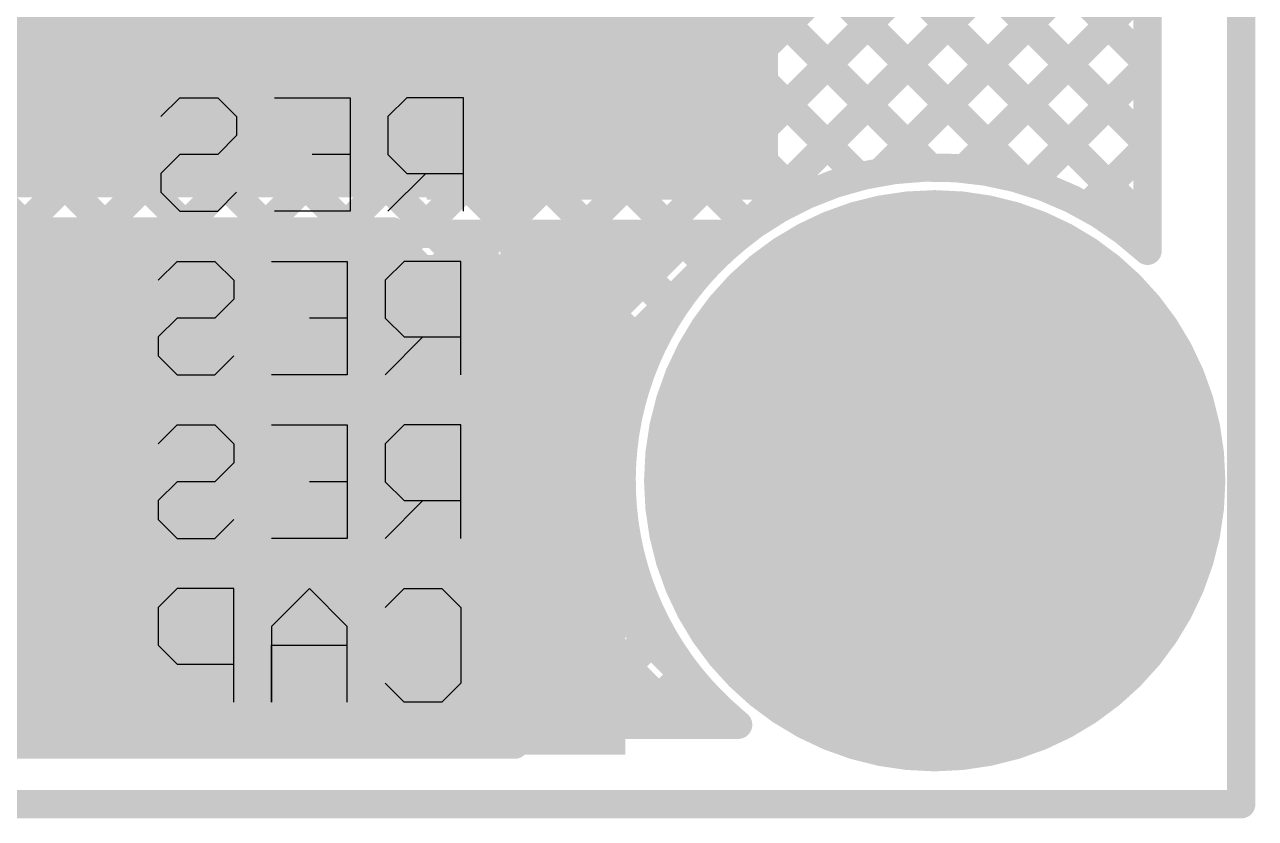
# Model space of a CAD drawing. Header units: millimetres. Extents: x 0.79 to 4.38, y 0.99 to 3.94.
# Drawn here: x 3.9173 to 4.351, y 0.993 to 1.2727 of the extents above; entities that cross this region are included whole.
import ezdxf

# ---------------------------------------------------------------- set-up
doc = ezdxf.new("R2010")
doc.units = ezdxf.units.MM
doc.header["$MEASUREMENT"] = 0
for name, color, linetype in [('BottomLayer', 5, 'Continuous'), ('BottomOverlay', 54, 'Continuous'), ('BottomSolder', 6, 'Continuous'), ('Mechanical2', 216, 'Continuous'), ('MultiLayer', 9, 'Continuous'), ('PadHoleLayer', 156, 'Continuous'), ('TopLayer', 1, 'Continuous'), ('TopSolder', 216, 'Continuous'), ('ViaHoleLayer', 16, 'Continuous')]:
    doc.layers.add(name, color=color, linetype=linetype)

msp = doc.modelspace()

# ---------------------------------------------------------------- linework, layer by layer
at = {"layer": 'BottomLayer', "const_width": 0.01}
for points in [[(4.313, 1.19305), (4.313, 1.84046)], [(3.68472, 1.026), (4.13144, 1.47272)], [(4.03006, 1.45709), (4.26923, 1.21792)], [(3.71301, 1.026), (4.13144, 1.44443)], [(4.03006, 1.4288), (4.23645, 1.22241)], [(3.74129, 1.026), (4.13144, 1.41615)], [(4.03006, 1.40052), (4.21141, 1.21917)], [(3.76958, 1.026), (4.13144, 1.38787)], [(3.56525, 1.3845), (3.92375, 1.026)], [(3.59353, 1.3845), (3.95203, 1.026)], [(3.62182, 1.3845), (3.98032, 1.026)], [(3.6501, 1.3845), (4.0086, 1.026)], [(3.67839, 1.3845), (4.03689, 1.026)], [(3.70667, 1.3845), (4.06517, 1.026)], [(3.73496, 1.3845), (4.09346, 1.026)], [(3.76324, 1.3845), (4.12174, 1.026)], [(3.79153, 1.3845), (4.15003, 1.026)], [(3.81981, 1.3845), (4.13704, 1.06727)], [(3.84809, 1.3845), (4.12781, 1.10478)], [(3.87538, 1.3855), (4.12932, 1.13156)], [(3.90366, 1.3855), (4.13567, 1.15349)], [(3.93195, 1.3855), (4.14536, 1.17209)], [(3.96023, 1.3855), (4.15781, 1.18792)], [(3.98851, 1.3855), (4.17285, 1.20116)], [(4.0168, 1.3855), (4.19057, 1.21172)], [(3.79786, 1.026), (4.1345, 1.36264)], [(3.82615, 1.026), (4.14797, 1.34782)], [(4.16105, 1.1912), (4.313, 1.34315)], [(3.85443, 1.026), (4.16211, 1.33368)], [(3.88271, 1.026), (4.18005, 1.32333)], [(3.911, 1.026), (4.20818, 1.32318)], [(3.93928, 1.026), (4.23646, 1.32318)], [(3.96757, 1.026), (4.26475, 1.32318)], [(4.19225, 1.32318), (4.313, 1.20243)], [(4.22054, 1.32318), (4.313, 1.23072)], [(4.24882, 1.32318), (4.313, 1.259)], [(4.2189, 1.22076), (4.313, 1.31486)], [(4.24836, 1.22194), (4.313, 1.28658)], [(4.27182, 1.21712), (4.313, 1.2583)], [(4.29156, 1.20857), (4.313, 1.23001)], [(4.30837, 1.1971), (4.313, 1.20173)], [(3.99585, 1.026), (4.1588, 1.18895)], [(4.02414, 1.026), (4.12924, 1.1311)], [(4.05242, 1.026), (4.12806, 1.10164)], [(4.0807, 1.026), (4.13288, 1.07818)], [(4.10899, 1.026), (4.14143, 1.05844)], [(4.13727, 1.026), (4.1529, 1.04163)], [(2.579, 1.026), (4.16873, 1.026)]]:
    msp.add_lwpolyline(points, dxfattribs=at)
at = {"layer": 'BottomLayer'}
for points, const_width in [([(4.3105, 1.259, 1), (4.3155, 1.259, 1)], 0.005), ([(4.3105, 1.2583, 1), (4.3155, 1.2583, 1)], 0.005), ([(4.3105, 1.23072, 1), (4.3155, 1.23072, 1)], 0.005), ([(4.3105, 1.23001, 1), (4.3155, 1.23001, 1)], 0.005), ([(4.23395, 1.22241, 1), (4.23895, 1.22241, 1)], 0.005), ([(4.20891, 1.21917, 1), (4.21391, 1.21917, 1)], 0.005), ([(4.2164, 1.22076, 1), (4.2214, 1.22076, 1)], 0.005), ([(4.24586, 1.22194, 1), (4.25086, 1.22194, 1)], 0.005), ([(4.26673, 1.21792, 1), (4.27173, 1.21792, 1)], 0.005), ([(4.26932, 1.21712, 1), (4.27432, 1.21712, 1)], 0.005), ([(4.18807, 1.21172, 1), (4.19307, 1.21172, 1)], 0.005), ([(4.18879, 1.112, 1), (4.28721, 1.112, 1)], 0.09843), ([(4.28906, 1.20857, 1), (4.29406, 1.20857, 1)], 0.005), ([(4.17035, 1.20116, 1), (4.17535, 1.20116, 1)], 0.005), ([(4.3105, 1.20243, 1), (4.3155, 1.20243, 1)], 0.005), ([(4.3105, 1.20173, 1), (4.3155, 1.20173, 1)], 0.005), ([(4.30587, 1.1971, 1), (4.31087, 1.1971, 1)], 0.005), ([(4.3105, 1.19305, 1), (4.3155, 1.19305, 1)], 0.005), ([(4.3105, 1.19305, 1), (4.3155, 1.19305, 1)], 0.005), ([(4.15531, 1.18792, 1), (4.16031, 1.18792, 1)], 0.005), ([(4.1563, 1.18895, 1), (4.1613, 1.18895, 1)], 0.005), ([(4.15855, 1.1912, 1), (4.16355, 1.1912, 1)], 0.005), ([(4.14286, 1.17209, 1), (4.14786, 1.17209, 1)], 0.005), ([(4.13317, 1.15349, 1), (4.13817, 1.15349, 1)], 0.005), ([(4.10709, 1.134, 1), (4.11891, 1.134, 1)], 0.01181), ([(4.12682, 1.13156, 1), (4.13182, 1.13156, 1)], 0.005), ([(4.12674, 1.1311, 1), (4.13174, 1.1311, 1)], 0.005), ([(4.10709, 1.1072, 1), (4.11891, 1.1072, 1)], 0.01181), ([(4.12531, 1.10478, 1), (4.13031, 1.10478, 1)], 0.005), ([(4.12556, 1.10164, 1), (4.13056, 1.10164, 1)], 0.005), ([(4.10709, 1.08088, 1), (4.11891, 1.08088, 1)], 0.01181), ([(4.13038, 1.07818, 1), (4.13538, 1.07818, 1)], 0.005), ([(4.13454, 1.06727, 1), (4.13954, 1.06727, 1)], 0.005), ([(4.13893, 1.05844, 1), (4.14393, 1.05844, 1)], 0.005), ([(4.1504, 1.04163, 1), (4.1554, 1.04163, 1)], 0.005), ([(3.92125, 1.026, 1), (3.92625, 1.026, 1)], 0.005), ([(3.93678, 1.026, 1), (3.94178, 1.026, 1)], 0.005), ([(3.94954, 1.026, 1), (3.95453, 1.026, 1)], 0.005), ([(3.96507, 1.026, 1), (3.97007, 1.026, 1)], 0.005), ([(3.97782, 1.026, 1), (3.98282, 1.026, 1)], 0.005), ([(3.99335, 1.026, 1), (3.99835, 1.026, 1)], 0.005), ([(4.0061, 1.026, 1), (4.0111, 1.026, 1)], 0.005), ([(4.02164, 1.026, 1), (4.02664, 1.026, 1)], 0.005), ([(4.03439, 1.026, 1), (4.03939, 1.026, 1)], 0.005), ([(4.04992, 1.026, 1), (4.05492, 1.026, 1)], 0.005), ([(4.06267, 1.026, 1), (4.06767, 1.026, 1)], 0.005), ([(4.0782, 1.026, 1), (4.0832, 1.026, 1)], 0.005), ([(4.09096, 1.026, 1), (4.09596, 1.026, 1)], 0.005), ([(4.10649, 1.026, 1), (4.11149, 1.026, 1)], 0.005), ([(4.11924, 1.026, 1), (4.12424, 1.026, 1)], 0.005), ([(4.13477, 1.026, 1), (4.13977, 1.026, 1)], 0.005), ([(4.14753, 1.026, 1), (4.15253, 1.026, 1)], 0.005), ([(4.16623, 1.026, 1), (4.17123, 1.026, 1)], 0.005), ([(4.16623, 1.026, 1), (4.17123, 1.026, 1)], 0.005)]:
    msp.add_lwpolyline(points, format="xyb", close=True, dxfattribs=dict(at, const_width=const_width))
at = {"layer": 'BottomLayer', "const_width": 0.01}
msp.add_lwpolyline([(4.16873, 1.026, -1.034918), (4.313, 1.19305)], format="xyb", dxfattribs=at)
at = {"layer": 'BottomOverlay'}
for p, q in [((3.96537, 1.24032), (3.97203, 1.24699)), ((3.97203, 1.24699), (3.98536, 1.24699)), ((3.98536, 1.24699), (3.99203, 1.24032)), ((4.00535, 1.24699), (4.03201, 1.24699)), ((4.03201, 1.24699), (4.03201, 1.207)), ((4.05201, 1.24699), (4.04534, 1.24032)), ((4.072, 1.24699), (4.05201, 1.24699)), ((4.072, 1.207), (4.072, 1.24699)), ((3.99203, 1.24032), (3.99203, 1.23366)), ((4.04534, 1.24032), (4.04534, 1.22699)), ((3.99203, 1.23366), (3.98536, 1.22699)), ((3.97203, 1.22699), (3.96537, 1.22033)), ((3.98536, 1.22699), (3.97203, 1.22699)), ((4.03201, 1.22699), (4.01868, 1.22699)), ((4.04534, 1.22699), (4.05201, 1.22033)), ((3.96537, 1.22033), (3.96537, 1.21366)), ((4.05867, 1.22033), (4.04534, 1.207)), ((4.05201, 1.22033), (4.072, 1.22033)), ((3.96537, 1.21366), (3.97203, 1.207)), ((3.98536, 1.207), (3.99203, 1.21366)), ((3.97203, 1.207), (3.98536, 1.207)), ((4.03201, 1.207), (4.00535, 1.207)), ((3.96437, 1.18266), (3.97103, 1.18932)), ((3.97103, 1.18932), (3.98436, 1.18932)), ((3.98436, 1.18932), (3.99103, 1.18266)), ((4.00435, 1.18932), (4.03101, 1.18932)), ((4.03101, 1.18932), (4.03101, 1.14933)), ((4.05101, 1.18932), (4.04434, 1.18266)), ((4.071, 1.18932), (4.05101, 1.18932)), ((4.071, 1.14933), (4.071, 1.18932)), ((3.99103, 1.18266), (3.99103, 1.17599)), ((4.04434, 1.18266), (4.04434, 1.16933)), ((3.99103, 1.17599), (3.98436, 1.16933)), ((3.97103, 1.16933), (3.96437, 1.16266)), ((3.98436, 1.16933), (3.97103, 1.16933)), ((4.03101, 1.16933), (4.01768, 1.16933)), ((4.04434, 1.16933), (4.05101, 1.16266)), ((3.96437, 1.16266), (3.96437, 1.156)), ((4.05767, 1.16266), (4.04434, 1.14933)), ((4.05101, 1.16266), (4.071, 1.16266)), ((3.96437, 1.156), (3.97103, 1.14933)), ((3.98436, 1.14933), (3.99103, 1.156)), ((3.97103, 1.14933), (3.98436, 1.14933)), ((4.03101, 1.14933), (4.00435, 1.14933)), ((3.96437, 1.12499), (3.97103, 1.13165)), ((3.97103, 1.13165), (3.98436, 1.13165)), ((3.98436, 1.13165), (3.99103, 1.12499)), ((4.00435, 1.13165), (4.03101, 1.13165)), ((4.03101, 1.13165), (4.03101, 1.09167)), ((4.05101, 1.13165), (4.04434, 1.12499)), ((4.071, 1.13165), (4.05101, 1.13165)), ((4.071, 1.09167), (4.071, 1.13165)), ((3.99103, 1.12499), (3.99103, 1.11832)), ((4.04434, 1.12499), (4.04434, 1.11166)), ((3.99103, 1.11832), (3.98436, 1.11166)), ((3.97103, 1.11166), (3.96437, 1.105)), ((3.98436, 1.11166), (3.97103, 1.11166)), ((4.03101, 1.11166), (4.01768, 1.11166)), ((4.04434, 1.11166), (4.05101, 1.105)), ((3.96437, 1.105), (3.96437, 1.09833)), ((4.05767, 1.105), (4.04434, 1.09167)), ((4.05101, 1.105), (4.071, 1.105)), ((3.96437, 1.09833), (3.97103, 1.09167)), ((3.98436, 1.09167), (3.99103, 1.09833)), ((3.97103, 1.09167), (3.98436, 1.09167)), ((4.03101, 1.09167), (4.00435, 1.09167)), ((3.97103, 1.07399), (3.96437, 1.06732)), ((3.99103, 1.07399), (3.97103, 1.07399)), ((3.99103, 1.034), (3.99103, 1.07399)), ((4.01768, 1.07399), (4.00435, 1.06066)), ((4.03101, 1.06066), (4.01768, 1.07399)), ((4.04434, 1.06732), (4.05101, 1.07399)), ((4.05101, 1.07399), (4.06434, 1.07399)), ((4.06434, 1.07399), (4.071, 1.06732)), ((3.96437, 1.06732), (3.96437, 1.05399)), ((4.071, 1.06732), (4.071, 1.04066)), ((4.00435, 1.06066), (4.00435, 1.034)), ((4.03101, 1.034), (4.03101, 1.06066)), ((3.96437, 1.05399), (3.97103, 1.04733)), ((4.00435, 1.034), (4.00435, 1.05399)), ((4.00435, 1.05399), (4.03101, 1.05399)), ((3.97103, 1.04733), (3.99103, 1.04733)), ((4.05101, 1.034), (4.04434, 1.04066)), ((4.071, 1.04066), (4.06434, 1.034)), ((4.06434, 1.034), (4.05101, 1.034))]:
    msp.add_line(p, q, dxfattribs=at)
at = {"layer": 'BottomOverlay', "const_width": 0.01}
for points in [[(3.506, 1.265), (4.09, 1.265)], [(4.09, 1.019), (4.09, 1.265)], [(3.504, 1.019), (4.09, 1.019)]]:
    msp.add_lwpolyline(points, dxfattribs=at)
at = {"layer": 'BottomOverlay', "const_width": 0.005}
for points in [[(4.0875, 1.265, 1), (4.0925, 1.265, 1)], [(4.0875, 1.265, 1), (4.0925, 1.265, 1)], [(4.0875, 1.019, 1), (4.0925, 1.019, 1)], [(4.0875, 1.019, 1), (4.0925, 1.019, 1)]]:
    msp.add_lwpolyline(points, format="xyb", close=True, dxfattribs=at)
at = {"layer": 'BottomSolder', "const_width": 0.10243}
msp.add_lwpolyline([(4.18679, 1.112, 1), (4.28921, 1.112, 1)], format="xyb", close=True, dxfattribs=at)
at = {"layer": 'Mechanical2', "const_width": 0.01}
for points in [[(4.346, 0.998), (4.346, 3.754)], [(1, 0.998), (4.346, 0.998)]]:
    msp.add_lwpolyline(points, dxfattribs=at)
at = {"layer": 'Mechanical2', "const_width": 0.005}
msp.add_lwpolyline([(4.3435, 0.998, 1), (4.3485, 0.998, 1)], format="xyb", close=True, dxfattribs=at)
msp.add_lwpolyline([(4.3435, 0.998, 1), (4.3485, 0.998, 1)], format="xyb", close=True, dxfattribs=at)
at = {"layer": 'MultiLayer'}
for points, const_width in [([(4.18879, 1.112, 1), (4.28721, 1.112, 1)], 0.09843), ([(4.10709, 1.134, 1), (4.11891, 1.134, 1)], 0.01181), ([(4.10709, 1.1072, 1), (4.11891, 1.1072, 1)], 0.01181), ([(4.10709, 1.08088, 1), (4.11891, 1.08088, 1)], 0.01181)]:
    msp.add_lwpolyline(points, format="xyb", close=True, dxfattribs=dict(at, const_width=const_width))
at = {"layer": 'PadHoleLayer', "const_width": 0.04921}
msp.add_lwpolyline([(4.21339, 1.112, 1), (4.26261, 1.112, 1)], format="xyb", close=True, dxfattribs=at)
at = {"layer": 'TopLayer'}
for points, const_width in [([(4.18879, 1.112, 1), (4.28721, 1.112, 1)], 0.09843), ([(3.91426, 1.19986, 1), (3.91926, 1.19986, 1)], 0.005), ([(3.92113, 1.19986, 1), (3.92613, 1.19986, 1)], 0.005), ([(3.93972, 1.19986, 1), (3.94472, 1.19986, 1)], 0.005), ([(3.94658, 1.19986, 1), (3.95158, 1.19986, 1)], 0.005), ([(3.96517, 1.19986, 1), (3.97017, 1.19986, 1)], 0.005), ([(3.97204, 1.19986, 1), (3.97704, 1.19986, 1)], 0.005), ([(3.99063, 1.19986, 1), (3.99563, 1.19986, 1)], 0.005), ([(3.99749, 1.19986, 1), (4.00249, 1.19986, 1)], 0.005), ([(4.01609, 1.19986, 1), (4.02109, 1.19986, 1)], 0.005), ([(4.02295, 1.19986, 1), (4.02795, 1.19986, 1)], 0.005), ([(4.04154, 1.19986, 1), (4.04654, 1.19986, 1)], 0.005), ([(4.0445, 1.19986, 1), (4.0495, 1.19986, 1)], 0.005), ([(4.0445, 1.199, 1), (4.0495, 1.199, 1)], 0.005), ([(4.04755, 1.199, 1), (4.05255, 1.199, 1)], 0.005), ([(4.06785, 1.199, 1), (4.07285, 1.199, 1)], 0.005), ([(4.07301, 1.199, 1), (4.07801, 1.199, 1)], 0.005), ([(4.09331, 1.199, 1), (4.09831, 1.199, 1)], 0.005), ([(4.09846, 1.199, 1), (4.10346, 1.199, 1)], 0.005), ([(4.11877, 1.199, 1), (4.12377, 1.199, 1)], 0.005), ([(4.12392, 1.199, 1), (4.12892, 1.199, 1)], 0.005), ([(4.14422, 1.199, 1), (4.14922, 1.199, 1)], 0.005), ([(4.14423, 1.199, 1), (4.14923, 1.199, 1)], 0.005), ([(4.14937, 1.199, 1), (4.15437, 1.199, 1)], 0.005), ([(4.16749, 1.199, 1), (4.17249, 1.199, 1)], 0.005), ([(4.16749, 1.199, 1), (4.17249, 1.199, 1)], 0.005), ([(4.15531, 1.18792, 1), (4.16031, 1.18792, 1)], 0.005), ([(4.15531, 1.18791, 1), (4.16031, 1.18791, 1)], 0.005), ([(4.14398, 1.17379, 1), (4.14898, 1.17379, 1)], 0.005), ([(4.13486, 1.15745, 1), (4.13986, 1.15745, 1)], 0.005), ([(4.13626, 1.16044, 1), (4.14126, 1.16044, 1)], 0.005), ([(4.10709, 1.134, 1), (4.11891, 1.134, 1)], 0.01181), ([(4.12831, 1.13854, 1), (4.13331, 1.13854, 1)], 0.005), ([(4.12578, 1.1245, 1), (4.13078, 1.1245, 1)], 0.005), ([(4.10709, 1.1072, 1), (4.11891, 1.1072, 1)], 0.01181), ([(4.12516, 1.11624, 1), (4.13016, 1.11624, 1)], 0.005), ([(4.12583, 1.09909, 1), (4.13083, 1.09909, 1)], 0.005), ([(4.12765, 1.08829, 1), (4.13265, 1.08829, 1)], 0.005), ([(4.10709, 1.08088, 1), (4.11891, 1.08088, 1)], 0.01181), ([(4.13038, 1.07818, 1), (4.13538, 1.07818, 1)], 0.005), ([(4.13793, 1.06028, 1), (4.14293, 1.06028, 1)], 0.005), ([(4.14789, 1.04478, 1), (4.15289, 1.04478, 1)], 0.005), ([(3.92946, 1.03, 1), (3.93446, 1.03, 1)], 0.005), ([(3.93138, 1.03, 1), (3.93638, 1.03, 1)], 0.005), ([(3.95492, 1.03, 1), (3.95992, 1.03, 1)], 0.005), ([(3.95684, 1.03, 1), (3.96184, 1.03, 1)], 0.005), ([(3.98037, 1.03, 1), (3.98537, 1.03, 1)], 0.005), ([(3.9823, 1.03, 1), (3.9873, 1.03, 1)], 0.005), ([(4.00583, 1.03, 1), (4.01083, 1.03, 1)], 0.005), ([(4.00775, 1.03, 1), (4.01275, 1.03, 1)], 0.005), ([(4.03128, 1.03, 1), (4.03628, 1.03, 1)], 0.005), ([(4.03321, 1.03, 1), (4.03821, 1.03, 1)], 0.005), ([(4.05674, 1.03, 1), (4.06174, 1.03, 1)], 0.005), ([(4.05866, 1.03, 1), (4.06366, 1.03, 1)], 0.005), ([(4.0822, 1.03, 1), (4.0872, 1.03, 1)], 0.005), ([(4.08412, 1.03, 1), (4.08912, 1.03, 1)], 0.005), ([(4.10765, 1.03, 1), (4.11265, 1.03, 1)], 0.005), ([(4.10958, 1.03, 1), (4.11458, 1.03, 1)], 0.005), ([(4.13311, 1.03, 1), (4.13811, 1.03, 1)], 0.005), ([(4.13503, 1.03, 1), (4.14003, 1.03, 1)], 0.005), ([(4.16049, 1.03, 1), (4.16549, 1.03, 1)], 0.005), ([(4.16154, 1.03, 1), (4.16654, 1.03, 1)], 0.005), ([(4.16154, 1.03, 1), (4.16654, 1.03, 1)], 0.005)]:
    msp.add_lwpolyline(points, format="xyb", close=True, dxfattribs=dict(at, const_width=const_width))
at = {"layer": 'TopLayer', "const_width": 0.01}
for points in [[(3.6381, 1.19986), (4.047, 1.19986)], [(3.75377, 1.03), (3.92363, 1.19986)], [(3.76403, 1.19986), (3.93388, 1.03)], [(3.77923, 1.03), (3.94908, 1.19986)], [(3.78948, 1.19986), (3.95934, 1.03)], [(3.80468, 1.03), (3.97454, 1.19986)], [(3.81494, 1.19986), (3.9848, 1.03)], [(3.83014, 1.03), (3.99999, 1.19986)], [(3.8404, 1.19986), (4.01025, 1.03)], [(3.85559, 1.03), (4.02545, 1.19986)], [(3.86585, 1.19986), (4.03571, 1.03)], [(3.88105, 1.03), (4.05005, 1.199)], [(3.89131, 1.19986), (4.06116, 1.03)], [(3.90651, 1.03), (4.07551, 1.199)], [(3.91676, 1.19986), (4.08662, 1.03)], [(3.93196, 1.03), (4.10096, 1.199)], [(3.94222, 1.19986), (4.11208, 1.03)], [(3.95742, 1.03), (4.12642, 1.199)], [(3.96767, 1.19986), (4.13753, 1.03)], [(3.98287, 1.03), (4.15187, 1.199)], [(3.99313, 1.19986), (4.16299, 1.03)], [(4.01859, 1.19986), (4.13015, 1.08829)], [(4.04404, 1.19986), (4.12766, 1.11624)], [(4.047, 1.199), (4.16999, 1.199)], [(4.07035, 1.199), (4.13081, 1.13854)], [(4.09581, 1.199), (4.13736, 1.15745)], [(4.12127, 1.199), (4.14648, 1.17379)], [(4.14672, 1.199), (4.15781, 1.18791)], [(4.14673, 1.199), (4.15781, 1.18792)], [(4.00833, 1.03), (4.13876, 1.16044)], [(4.03378, 1.03), (4.12828, 1.1245)], [(4.05924, 1.03), (4.12833, 1.09909)], [(4.0847, 1.03), (4.13288, 1.07818)], [(4.11015, 1.03), (4.14043, 1.06028)], [(4.13561, 1.03), (4.15039, 1.04478)], [(1.616, 1.03), (4.16404, 1.03)]]:
    msp.add_lwpolyline(points, dxfattribs=at)
msp.add_lwpolyline([(4.16404, 1.03, -0.46598), (4.16999, 1.199)], format="xyb", dxfattribs=at)
at = {"layer": 'TopLayer'}
for points in [[(3.4911, 1.21186), (4.071, 1.21186), (3.4911, 1.3815), (4.071, 1.3815)], [(4.059, 1.211), (4.18276, 1.211), (4.059, 1.343), (4.18276, 1.343)], [(3.6361, 1.0235), (4.129, 1.0235), (3.6361, 1.1915), (4.129, 1.1915)], [(2.8061, 1.0155), (4.129, 1.0155), (2.8061, 1.0645), (4.129, 1.0645)]]:
    msp.add_solid(points, dxfattribs=at)
at = {"layer": 'TopSolder', "const_width": 0.10243}
msp.add_lwpolyline([(4.18679, 1.112, 1), (4.28921, 1.112, 1)], format="xyb", close=True, dxfattribs=at)
at = {"layer": 'ViaHoleLayer', "const_width": 0.00591}
for points in [[(4.11005, 1.134, 1), (4.11595, 1.134, 1)], [(4.11005, 1.1072, 1), (4.11595, 1.1072, 1)], [(4.11005, 1.08088, 1), (4.11595, 1.08088, 1)]]:
    msp.add_lwpolyline(points, format="xyb", close=True, dxfattribs=at)

doc.saveas('drawing.dxf')
